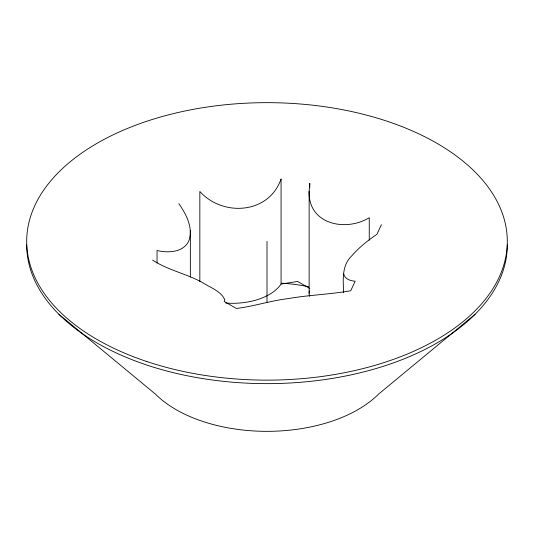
<?xml version="1.0" encoding="UTF-8"?>
<svg xmlns="http://www.w3.org/2000/svg" width="534" height="534" viewBox="0 0 534 534"><rect width="100%" height="100%" fill="white"/><g stroke="black" fill="none" stroke-linecap="round" stroke-linejoin="round"><path stroke-width="0.8" d="M178.81 203.628C186.219 214.281 193.688 228.111 188.656 241.275C182.888 252.716 167.97 253.049 157.043 250.526L157.043 263.042M343.649 292.639C343.088 279.816 341.593 265.291 351.966 255.632C359.202 247.329 367.866 240.433 376.957 234.279L381.396 224.707M309.139 293.166L309.139 191.239L309.787 183.362L309.787 187.534M475.106 314.266L378.486 394.179A128.734 74.326 0 0 1 155.514 394.179L58.894 314.266M225.762 303.045A51.938 29.984 0 0 0 281.071 284.028L297.652 281.465L309.787 288.473M152.604 260.098C168.277 270.398 187.187 273.802 203.441 283.12C210.87 287.873 221.209 291.277 224.861 299.928L224.213 301.443L236.348 308.452C253.79 306.409 270.518 300.682 287.993 298.633C308.792 294.982 329.965 294.401 350.745 290.75L355.19 281.178C350.384 280.971 344.45 279.008 343.649 273.555M309.139 191.239C307.898 224.247 345.591 232.217 369.261 217.698L369.261 240.22M281.071 284.028L281.071 178.923C269.036 213.954 222.998 217.124 199.836 191.486L199.836 281.585M267 241.395L267 302.117M190.351 230.628L190.351 277.093M281.752 283.187A128.734 74.326 0 0 1 308.552 286.671M507.3 244.899A240.3 138.733 0 0 1 267 383.639A240.3 138.733 0 0 1 26.7 244.899M309.42 296.31A51.938 29.984 0 0 1 309.306 290.816M146.85 361.545A240.3 138.733 0 0 0 507.3 241.395A240.3 138.733 0 0 0 146.85 121.245A240.3 138.733 0 0 0 146.85 361.545"/></g></svg>
